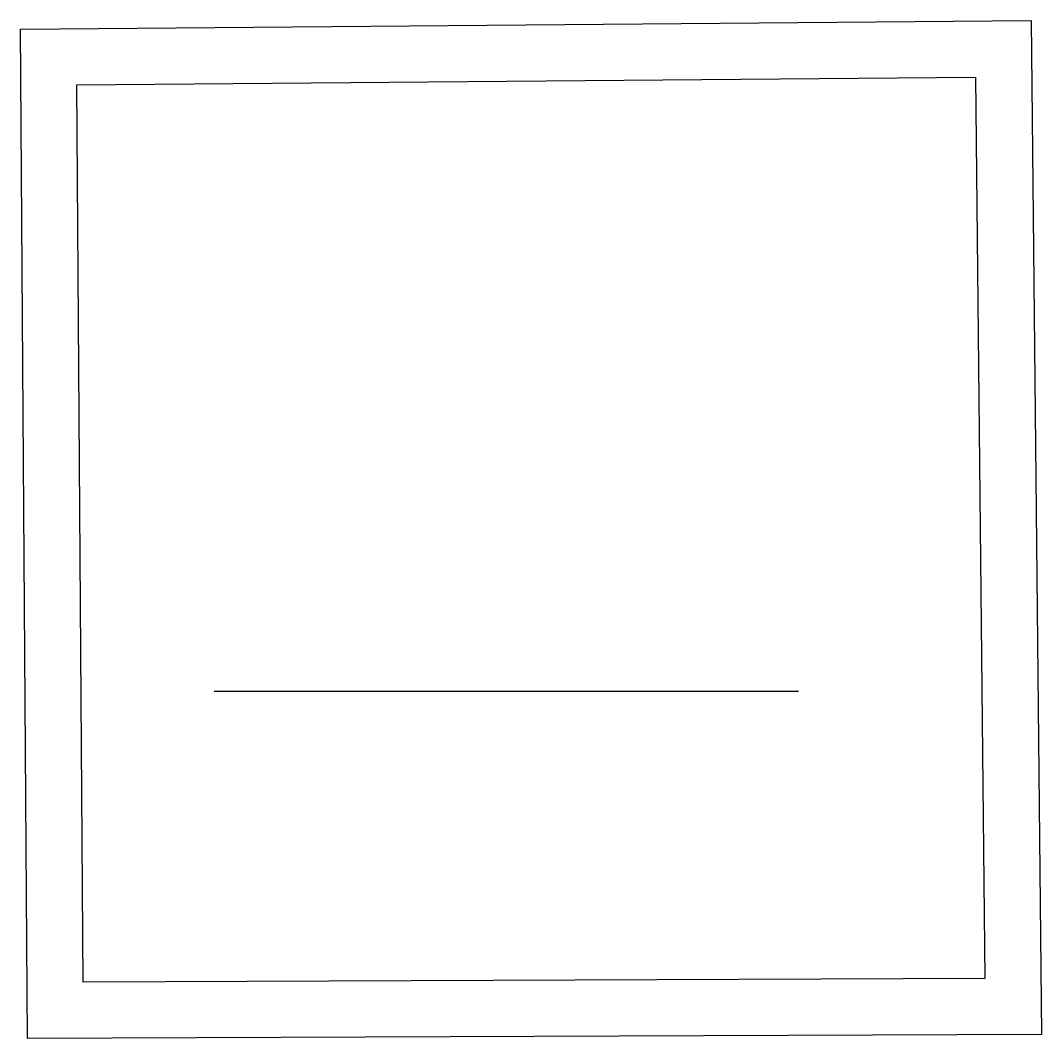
# Model space of a CAD drawing. Header units: inches. Extents: x 0 to 7.16, y 0 to 7.13.
import ezdxf

# ---------------------------------------------------------------- set-up
doc = ezdxf.new("R2010")
doc.units = ezdxf.units.IN

msp = doc.modelspace()

# ---------------------------------------------------------------- linework, layer by layer
at = {"layer": 'T001L001'}
for points in [[(0.049, 0), (0, 7.074), (7.084, 7.135), (7.158, 0.028), (0.049, 0)], [(0.44, 0.395), (0.396, 6.684), (6.694, 6.738), (6.76, 0.421), (0.44, 0.395)], [(1.357, 2.435), (5.455, 2.435)]]:
    msp.add_lwpolyline(points, dxfattribs=at)

doc.saveas('drawing.dxf')
